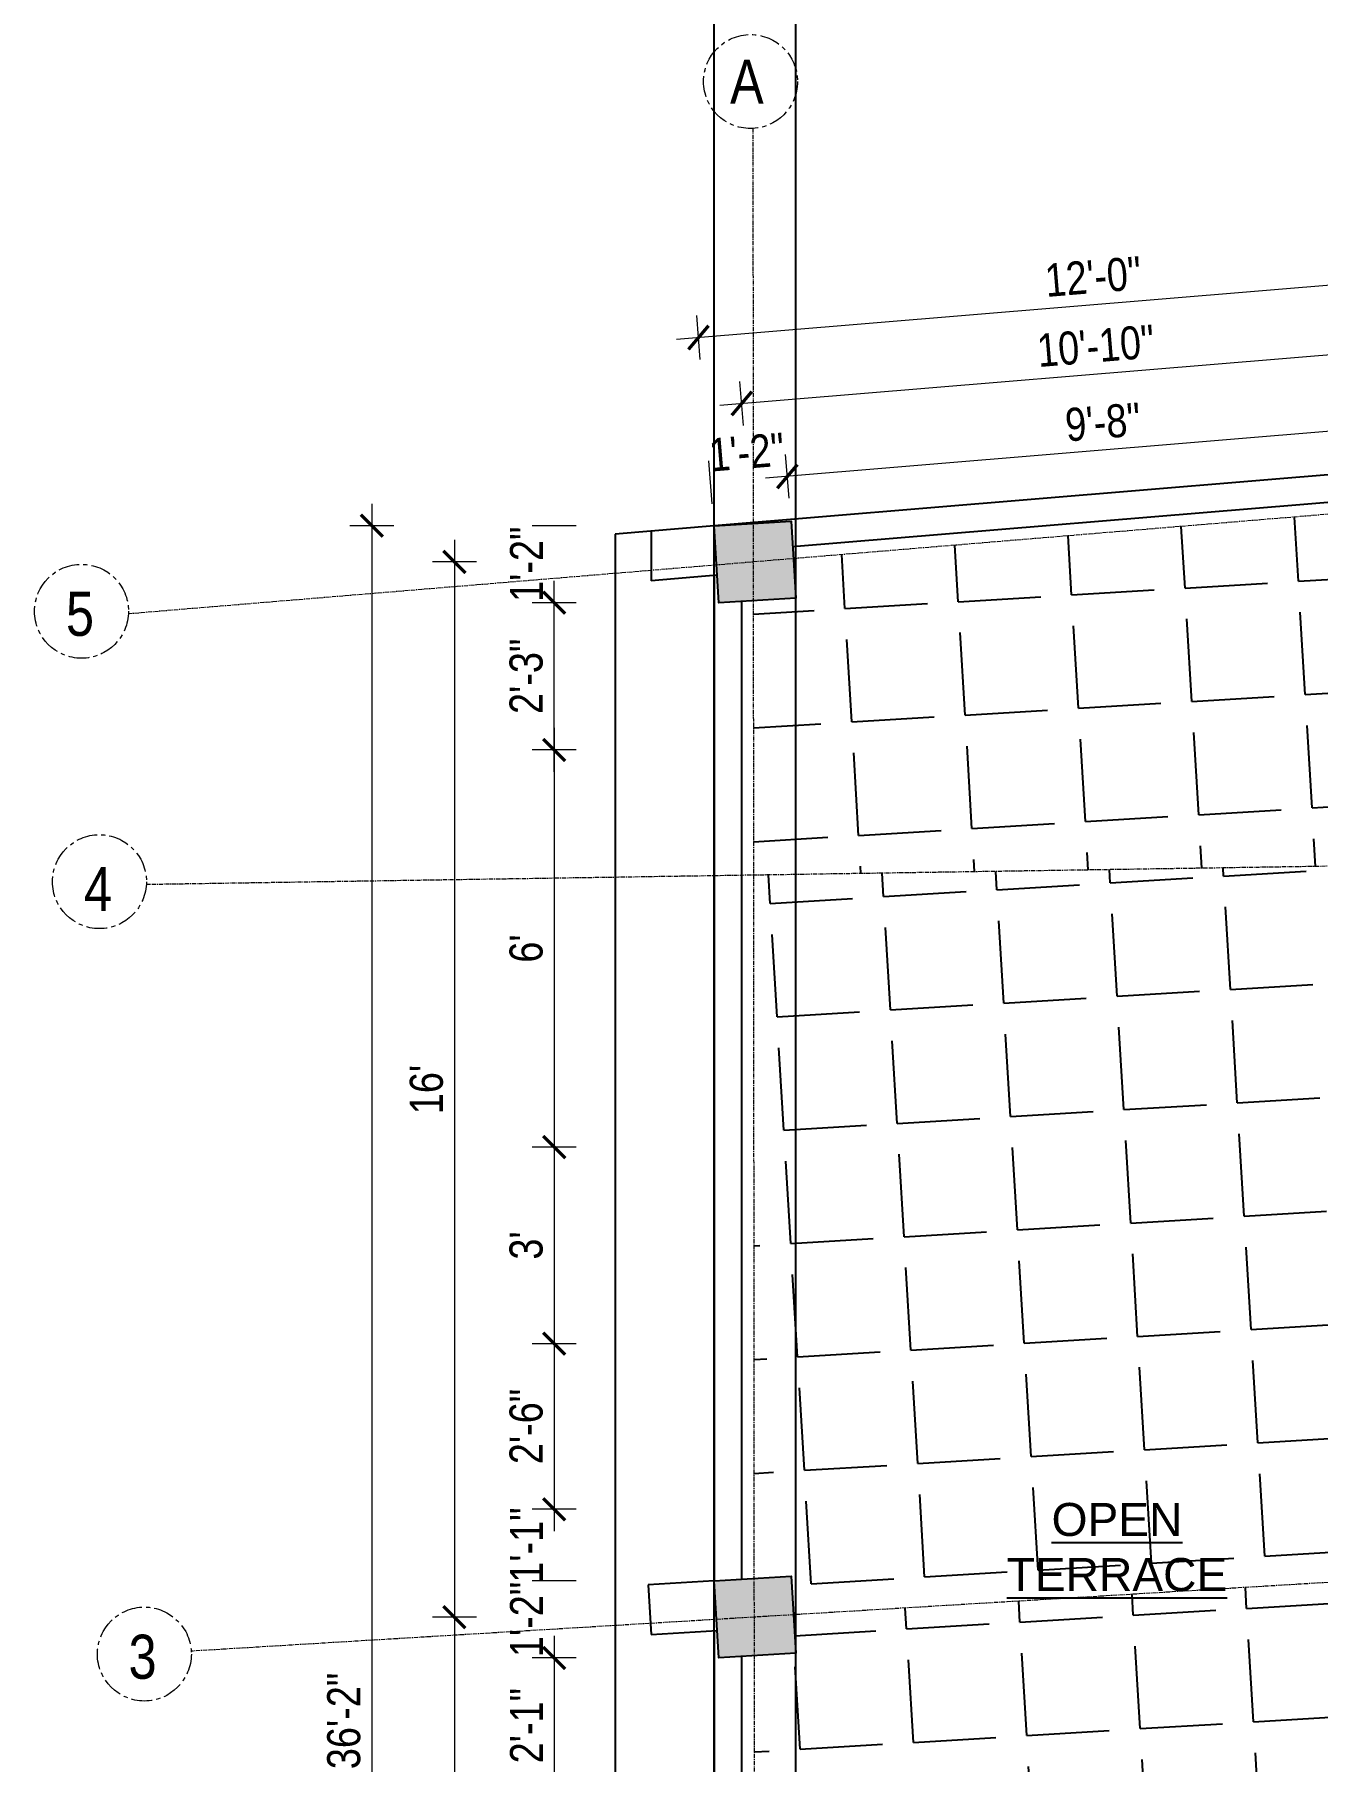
# Model space of a CAD drawing. Header units: inches. Extents: x -10117506 to -5032697, y -6529230 to -3253155.
# Drawn here: x -5037881.2 to -5037648.2, y -3255485.6 to -3255172 of the extents above; entities that cross this region are included whole.
import ezdxf

# ---------------------------------------------------------------- set-up
doc = ezdxf.new("R2010")
doc.units = ezdxf.units.IN
doc.header["$LTSCALE"] = 2
doc.header["$MEASUREMENT"] = 0
doc.header["$PDMODE"] = 34
doc.linetypes.add('CENTER', pattern=[2, 1.25, -0.25, 0.25, -0.25])
doc.layers.get('0').update_dxf_attribs({"linetype": 'CONTINUOUS'})
doc.layers.get('DEFPOINTS').update_dxf_attribs({"color": 141, "linetype": 'CONTINUOUS'})
doc.layers.add('A-Hatch', color=7, linetype='CONTINUOUS')
for name, color, linetype, lineweight in [('Annotations-Bold.w', 177, 'CONTINUOUS', 13), ('DIM 1-100', 4, 'CONTINUOUS', 13), ('TEXT', 181, 'CONTINUOUS', 25)]:
    doc.layers.add(name, color=color, linetype=linetype, lineweight=lineweight)
doc.styles.add('ARAIL', font='ARIALN.TTF')
doc.styles.add('arial.', font='arial.ttf')
doc.styles.get("Standard").update_dxf_attribs({"font": 'ARIALN.TTF'})
doc.dimstyles.new('1 by 96', dxfattribs={"dimtxt": 6, "dimasz": 4, "dimexe": 4, "dimexo": 4, "dimgap": 2, "dimtad": 1, "dimdec": 0, "dimzin": 0, "dimdsep": 46, "dimlunit": 4, "dimtxsty": 'Standard', "dimblk": 'ARCHTICK', "dimcen": 0, "dimdle": 4, "dimadec": 0, "dimazin": 0, "dimtfac": 1, "dimtdec": 0, "dimtix": 1, "dimtofl": 0, "dimtmove": 1, "dimatfit": 3, "dimldrblk": 'ARCHTICK', "dimfxl": 4, "dimfxlon": 1, "dimtolj": 1, "dimtzin": 0, "dimlwd": -1, "dimlwe": -1, "dimarcsym": 0})
pattern_1 = [(3.45713447, (-194697.737, 301639.69), (-1.243724074, 20.587466465), [15, -5.625]), (93.45713447, (-194697.737, 301639.69), (-20.587466465, -1.243724074), [15, -5.625])]

# ---------------------------------------------------------------- blocks, each defined once
blk = doc.blocks.new('_ArchTick')
at = {"color": 0, "linetype": 'ByBlock', "const_width": 0.15}
blk.add_lwpolyline([(-0.5, -0.5), (0.5, 0.5)], dxfattribs=at)
blk = doc.blocks.new('*D1189')
at = {"layer": 'DEFPOINTS', "color": 0, "ltscale": 0.5, "transparency": 16777216}
for p in [(-5037623.36, -3255228.24), (-5037620.97, -3255257.02), (-5037750.38, -3255267.78)]:
    blk.add_point(p, dxfattribs=at)
at = {"layer": 'DIM 1-100', "color": 0, "ltscale": 0.5, "transparency": 16777216}
for p, q in [((-5037623.03, -3255232.23), (-5037623.69, -3255224.25)), ((-5037756.76, -3255239.33), (-5037619.37, -3255227.91)), ((-5037752.44, -3255242.98), (-5037753.1, -3255235.01))]:
    blk.add_line(p, q, dxfattribs=at)
at = {"layer": 'DIM 1-100', "color": 0, "ltscale": 0.5, "transparency": 16777216, "xscale": 4, "yscale": 4, "zscale": 4}
for p, rotation in [((-5037623.36, -3255228.24), 4.751526984860195), ((-5037752.77, -3255239), 184.7515269848602)]:
    blk.add_blockref('_ArchTick', p, dxfattribs=dict(at, rotation=rotation))
at = {"layer": 'DIM 1-100', "color": 0, "ltscale": 0.5, "transparency": 16777216, "insert": (-5037688.48, -3255228.57), "char_height": 6, "attachment_point": 5, "rotation": 4.7515}
blk.add_mtext('\\A1;10\'-10"', dxfattribs=at)
blk = doc.blocks.new('*D1191')
at = {"layer": 'DEFPOINTS', "color": 0, "ltscale": 0.5, "transparency": 16777216}
for p in [(-5037628.38, -3255250.45), (-5037744.49, -3255252.25), (-5037743.81, -3255260.37)]:
    blk.add_point(p, dxfattribs=at)
at = {"layer": 'DIM 1-100', "color": 0, "ltscale": 0.5, "transparency": 16777216}
for p, q in [((-5037628.71, -3255246.47), (-5037629.36, -3255238.66)), ((-5037625.04, -3255242.32), (-5037748.47, -3255252.58)), ((-5037744.16, -3255256.23), (-5037744.82, -3255248.26))]:
    blk.add_line(p, q, dxfattribs=at)
at = {"layer": 'DIM 1-100', "color": 0, "ltscale": 0.5, "transparency": 16777216, "xscale": 4, "yscale": 4, "zscale": 4}
for p, rotation in [((-5037629.03, -3255242.65), 4.751526986204464), ((-5037744.49, -3255252.25), 184.7515269862045)]:
    blk.add_blockref('_ArchTick', p, dxfattribs=dict(at, rotation=rotation))
at = {"layer": 'DIM 1-100', "color": 0, "ltscale": 0.5, "transparency": 16777216, "insert": (-5037687.18, -3255242.4), "char_height": 6, "attachment_point": 5, "rotation": 4.7515}
blk.add_mtext('\\A1;9\'-8"', dxfattribs=at)
blk = doc.blocks.new('*D1192')
at = {"layer": 'DEFPOINTS', "color": 0, "ltscale": 0.5, "transparency": 16777216}
for p in [(-5037758.44, -3255253.41), (-5037757.79, -3255261.21), (-5037743.81, -3255260.37)]:
    blk.add_point(p, dxfattribs=at)
at = {"layer": 'DIM 1-100', "color": 0, "ltscale": 0.5, "transparency": 16777216}
for p, q in [((-5037744.16, -3255256.23), (-5037744.82, -3255248.26)), ((-5037758.12, -3255257.23), (-5037758.77, -3255249.42))]:
    blk.add_line(p, q, dxfattribs=at)
at = {"layer": 'DIM 1-100', "color": 0, "ltscale": 0.5, "transparency": 16777216, "insert": (-5037751.88, -3255247.83), "char_height": 6, "attachment_point": 5, "rotation": 4.7515}
blk.add_mtext('\\A1;1\'-2"', dxfattribs=at)
blk = doc.blocks.new('*D1193')
at = {"layer": 'DEFPOINTS', "color": 0, "ltscale": 0.5, "transparency": 16777216}
for p in [(-5037760.63, -3255227.04), (-5037613.61, -3255249.23), (-5037757.79, -3255261.21)]:
    blk.add_point(p, dxfattribs=at)
at = {"layer": 'DIM 1-100', "color": 0, "ltscale": 0.5, "transparency": 16777216}
for p, q in [((-5037616.12, -3255219.04), (-5037616.79, -3255211.07)), ((-5037612.47, -3255214.73), (-5037764.61, -3255227.37)), ((-5037760.3, -3255231.03), (-5037760.96, -3255223.05))]:
    blk.add_line(p, q, dxfattribs=at)
at = {"layer": 'DIM 1-100', "color": 0, "ltscale": 0.5, "transparency": 16777216, "xscale": 4, "yscale": 4, "zscale": 4}
for p, rotation in [((-5037616.45, -3255215.06), 4.75152698489647), ((-5037760.63, -3255227.04), 184.7515269848965)]:
    blk.add_blockref('_ArchTick', p, dxfattribs=dict(at, rotation=rotation))
at = {"layer": 'DIM 1-100', "color": 0, "ltscale": 0.5, "transparency": 16777216, "insert": (-5037688.96, -3255216), "char_height": 6, "attachment_point": 5, "rotation": 4.7515}
blk.add_mtext('\\A1;12\'-0"', dxfattribs=at)
blk = doc.blocks.new('*D1140')
at = {"layer": 'DEFPOINTS', "color": 0, "ltscale": 0.5, "transparency": 16777216}
for p in [(-5037757.79, -3255301.92), (-5037786.84, -3255374.05), (-5037757.79, -3255374.05)]:
    blk.add_point(p, dxfattribs=at)
at = {"layer": 'DIM 1-100', "color": 0, "ltscale": 0.5, "transparency": 16777216}
for p, q in [((-5037786.84, -3255297.92), (-5037786.84, -3255378.05)), ((-5037782.84, -3255301.92), (-5037790.84, -3255301.92)), ((-5037782.84, -3255374.05), (-5037790.84, -3255374.05))]:
    blk.add_line(p, q, dxfattribs=at)
at = {"layer": 'DIM 1-100', "color": 0, "ltscale": 0.5, "transparency": 16777216, "xscale": 4, "yscale": 4, "zscale": 4}
for p, rotation in [((-5037786.84, -3255301.92), 90), ((-5037786.84, -3255374.05), 270)]:
    blk.add_blockref('_ArchTick', p, dxfattribs=dict(at, rotation=rotation))
at = {"layer": 'DIM 1-100', "color": 0, "ltscale": 0.5, "transparency": 16777216, "insert": (-5037791.91, -3255337.98), "char_height": 6, "attachment_point": 5, "rotation": 90}
blk.add_mtext("\\A1;6'", dxfattribs=at)
blk = doc.blocks.new('*D1141')
at = {"layer": 'DEFPOINTS', "color": 0, "ltscale": 0.5, "transparency": 16777216}
for p in [(-5037757.79, -3255374.05), (-5037786.84, -3255409.74), (-5037757.79, -3255409.74)]:
    blk.add_point(p, dxfattribs=at)
at = {"layer": 'DIM 1-100', "color": 0, "ltscale": 0.5, "transparency": 16777216}
for p, q in [((-5037786.84, -3255370.05), (-5037786.84, -3255413.74)), ((-5037782.84, -3255374.05), (-5037790.84, -3255374.05)), ((-5037782.84, -3255409.74), (-5037790.84, -3255409.74))]:
    blk.add_line(p, q, dxfattribs=at)
at = {"layer": 'DIM 1-100', "color": 0, "ltscale": 0.5, "transparency": 16777216, "xscale": 4, "yscale": 4, "zscale": 4}
for p, rotation in [((-5037786.84, -3255374.05), 90), ((-5037786.84, -3255409.74), 270)]:
    blk.add_blockref('_ArchTick', p, dxfattribs=dict(at, rotation=rotation))
at = {"layer": 'DIM 1-100', "color": 0, "ltscale": 0.5, "transparency": 16777216, "insert": (-5037791.91, -3255391.9), "char_height": 6, "attachment_point": 5, "rotation": 90}
blk.add_mtext("\\A1;3'", dxfattribs=at)
blk = doc.blocks.new('*D1142')
at = {"layer": 'DEFPOINTS', "color": 0, "ltscale": 0.5, "transparency": 16777216}
for p in [(-5037757.79, -3255409.74), (-5037786.84, -3255439.8), (-5037757.79, -3255439.8)]:
    blk.add_point(p, dxfattribs=at)
at = {"layer": 'DIM 1-100', "color": 0, "ltscale": 0.5, "transparency": 16777216}
for p, q in [((-5037786.84, -3255405.74), (-5037786.84, -3255443.8)), ((-5037782.84, -3255409.74), (-5037790.84, -3255409.74)), ((-5037782.84, -3255439.8), (-5037790.84, -3255439.8))]:
    blk.add_line(p, q, dxfattribs=at)
at = {"layer": 'DIM 1-100', "color": 0, "ltscale": 0.5, "transparency": 16777216, "xscale": 4, "yscale": 4, "zscale": 4}
for p, rotation in [((-5037786.84, -3255409.74), 90), ((-5037786.84, -3255439.8), 270)]:
    blk.add_blockref('_ArchTick', p, dxfattribs=dict(at, rotation=rotation))
at = {"layer": 'DIM 1-100', "color": 0, "ltscale": 0.5, "transparency": 16777216, "insert": (-5037791.91, -3255424.77), "char_height": 6, "attachment_point": 5, "rotation": 90}
blk.add_mtext('\\A1;2\'-6"', dxfattribs=at)
blk = doc.blocks.new('*D1143')
at = {"layer": 'DEFPOINTS', "color": 0, "ltscale": 0.5, "transparency": 16777216}
for p in [(-5037757.79, -3255439.8), (-5037786.84, -3255452.82), (-5037757.79, -3255452.82)]:
    blk.add_point(p, dxfattribs=at)
at = {"layer": 'DIM 1-100', "color": 0, "ltscale": 0.5, "transparency": 16777216}
for p, q in [((-5037782.84, -3255439.8), (-5037790.84, -3255439.8)), ((-5037782.84, -3255452.82), (-5037790.84, -3255452.82))]:
    blk.add_line(p, q, dxfattribs=at)
at = {"layer": 'DIM 1-100', "color": 0, "ltscale": 0.5, "transparency": 16777216, "insert": (-5037791.86, -3255446.31), "char_height": 6, "attachment_point": 5, "rotation": 90}
blk.add_mtext('\\A1;1\'-1"', dxfattribs=at)
blk = doc.blocks.new('*D1144')
at = {"layer": 'DEFPOINTS', "color": 0, "ltscale": 0.5, "transparency": 16777216}
for p in [(-5037757.79, -3255452.82), (-5037786.84, -3255466.8), (-5037756.94, -3255466.8)]:
    blk.add_point(p, dxfattribs=at)
at = {"layer": 'DIM 1-100', "color": 0, "ltscale": 0.5, "transparency": 16777216}
for p, q in [((-5037782.84, -3255452.82), (-5037790.84, -3255452.82)), ((-5037782.84, -3255466.8), (-5037790.84, -3255466.8))]:
    blk.add_line(p, q, dxfattribs=at)
at = {"layer": 'DIM 1-100', "color": 0, "ltscale": 0.5, "transparency": 16777216, "insert": (-5037791.86, -3255459.81), "char_height": 6, "attachment_point": 5, "rotation": 90}
blk.add_mtext('\\A1;1\'-2"', dxfattribs=at)
blk = doc.blocks.new('*D1145')
at = {"layer": 'DEFPOINTS', "color": 0, "ltscale": 0.5, "transparency": 16777216}
for p in [(-5037756.94, -3255466.8), (-5037786.84, -3255491.39), (-5037757.79, -3255491.39)]:
    blk.add_point(p, dxfattribs=at)
at = {"layer": 'DIM 1-100', "color": 0, "ltscale": 0.5, "transparency": 16777216}
for p, q in [((-5037786.84, -3255462.8), (-5037786.84, -3255495.39)), ((-5037782.84, -3255466.8), (-5037790.84, -3255466.8)), ((-5037782.84, -3255491.39), (-5037790.84, -3255491.39))]:
    blk.add_line(p, q, dxfattribs=at)
at = {"layer": 'DIM 1-100', "color": 0, "ltscale": 0.5, "transparency": 16777216, "xscale": 4, "yscale": 4, "zscale": 4}
for p, rotation in [((-5037786.84, -3255466.8), 90), ((-5037786.84, -3255491.39), 270)]:
    blk.add_blockref('_ArchTick', p, dxfattribs=dict(at, rotation=rotation))
at = {"layer": 'DIM 1-100', "color": 0, "ltscale": 0.5, "transparency": 16777216, "insert": (-5037791.86, -3255479.1), "char_height": 6, "attachment_point": 5, "rotation": 90}
blk.add_mtext('\\A1;2\'-1"', dxfattribs=at)
blk = doc.blocks.new('*D1151')
at = {"layer": 'DEFPOINTS', "color": 0, "ltscale": 0.5, "transparency": 16777216}
for p in [(-5037786.84, -3255275.19), (-5037756.94, -3255275.19), (-5037757.79, -3255301.92)]:
    blk.add_point(p, dxfattribs=at)
at = {"layer": 'DIM 1-100', "color": 0, "ltscale": 0.5, "transparency": 16777216}
for p, q in [((-5037786.84, -3255305.92), (-5037786.84, -3255271.19)), ((-5037782.84, -3255275.19), (-5037790.84, -3255275.19)), ((-5037782.84, -3255301.92), (-5037790.84, -3255301.92))]:
    blk.add_line(p, q, dxfattribs=at)
at = {"layer": 'DIM 1-100', "color": 0, "ltscale": 0.5, "transparency": 16777216, "xscale": 4, "yscale": 4, "zscale": 4}
for p, rotation in [((-5037786.84, -3255275.19), 90), ((-5037786.84, -3255301.92), 270)]:
    blk.add_blockref('_ArchTick', p, dxfattribs=dict(at, rotation=rotation))
at = {"layer": 'DIM 1-100', "color": 0, "ltscale": 0.5, "transparency": 16777216, "insert": (-5037791.91, -3255288.55), "char_height": 6, "attachment_point": 5, "rotation": 90}
blk.add_mtext('\\A1;2\'-3"', dxfattribs=at)
blk = doc.blocks.new('*D1152')
at = {"layer": 'DEFPOINTS', "color": 0, "ltscale": 0.5, "transparency": 16777216}
for p in [(-5037786.84, -3255261.21), (-5037757.79, -3255261.21), (-5037756.94, -3255275.19)]:
    blk.add_point(p, dxfattribs=at)
at = {"layer": 'DIM 1-100', "color": 0, "ltscale": 0.5, "transparency": 16777216}
for p, q in [((-5037782.84, -3255261.21), (-5037790.84, -3255261.21)), ((-5037782.84, -3255275.19), (-5037790.84, -3255275.19))]:
    blk.add_line(p, q, dxfattribs=at)
at = {"layer": 'DIM 1-100', "color": 0, "ltscale": 0.5, "transparency": 16777216, "insert": (-5037791.86, -3255268.2), "char_height": 6, "attachment_point": 5, "rotation": 90}
blk.add_mtext('\\A1;1\'-2"', dxfattribs=at)
blk = doc.blocks.new('*D1153')
at = {"layer": 'DEFPOINTS', "color": 0, "ltscale": 0.5, "transparency": 16777216}
for p in [(-5037750.38, -3255267.78), (-5037804.96, -3255459.39), (-5037750.38, -3255459.39)]:
    blk.add_point(p, dxfattribs=at)
at = {"layer": 'DIM 1-100', "color": 0, "ltscale": 0.5, "transparency": 16777216}
for p, q in [((-5037804.96, -3255263.78), (-5037804.96, -3255463.39)), ((-5037800.96, -3255267.78), (-5037808.96, -3255267.78)), ((-5037800.96, -3255459.39), (-5037808.96, -3255459.39))]:
    blk.add_line(p, q, dxfattribs=at)
at = {"layer": 'DIM 1-100', "color": 0, "ltscale": 0.5, "transparency": 16777216, "xscale": 4, "yscale": 4, "zscale": 4}
for p, rotation in [((-5037804.96, -3255267.78), 90), ((-5037804.96, -3255459.39), 270)]:
    blk.add_blockref('_ArchTick', p, dxfattribs=dict(at, rotation=rotation))
at = {"layer": 'DIM 1-100', "color": 0, "ltscale": 0.5, "transparency": 16777216, "insert": (-5037810.02, -3255363.58), "char_height": 6, "attachment_point": 5, "rotation": 90}
blk.add_mtext("\\A1;16'", dxfattribs=at)
blk = doc.blocks.new('*D1154')
at = {"layer": 'DEFPOINTS', "color": 0, "ltscale": 0.5, "transparency": 16777216}
for p in [(-5037750.38, -3255459.39), (-5037804.96, -3255594.64), (-5037750.45, -3255594.64)]:
    blk.add_point(p, dxfattribs=at)
at = {"layer": 'DIM 1-100', "color": 0, "ltscale": 0.5, "transparency": 16777216}
for p, q in [((-5037804.96, -3255455.39), (-5037804.96, -3255598.64)), ((-5037800.96, -3255459.39), (-5037808.96, -3255459.39)), ((-5037800.96, -3255594.64), (-5037808.96, -3255594.64))]:
    blk.add_line(p, q, dxfattribs=at)
at = {"layer": 'DIM 1-100', "color": 0, "ltscale": 0.5, "transparency": 16777216, "xscale": 4, "yscale": 4, "zscale": 4}
for p, rotation in [((-5037804.96, -3255459.39), 90), ((-5037804.96, -3255594.64), 270)]:
    blk.add_blockref('_ArchTick', p, dxfattribs=dict(at, rotation=rotation))
at = {"layer": 'DIM 1-100', "color": 0, "ltscale": 0.5, "transparency": 16777216, "insert": (-5037810.02, -3255527.01), "char_height": 6, "attachment_point": 5, "rotation": 90}
blk.add_mtext('\\A1;11\'-3"', dxfattribs=at)
blk = doc.blocks.new('*D1156')
at = {"layer": 'DEFPOINTS', "color": 0, "ltscale": 0.5, "transparency": 16777216}
for p in [(-5037757.79, -3255261.21), (-5037819.96, -3255695.26), (-5037757.79, -3255695.26)]:
    blk.add_point(p, dxfattribs=at)
at = {"layer": 'DIM 1-100', "color": 0, "ltscale": 0.5, "transparency": 16777216}
for p, q in [((-5037819.96, -3255257.21), (-5037819.96, -3255699.26)), ((-5037815.96, -3255261.21), (-5037823.96, -3255261.21)), ((-5037815.96, -3255695.26), (-5037823.96, -3255695.26))]:
    blk.add_line(p, q, dxfattribs=at)
at = {"layer": 'DIM 1-100', "color": 0, "ltscale": 0.5, "transparency": 16777216, "xscale": 4, "yscale": 4, "zscale": 4}
for p, rotation in [((-5037819.96, -3255261.21), 90), ((-5037819.96, -3255695.26), 270)]:
    blk.add_blockref('_ArchTick', p, dxfattribs=dict(at, rotation=rotation))
at = {"layer": 'DIM 1-100', "color": 0, "ltscale": 0.5, "transparency": 16777216, "insert": (-5037825.03, -3255478.24), "char_height": 6, "attachment_point": 5, "rotation": 90}
blk.add_mtext('\\A1;36\'-2"', dxfattribs=at)

msp = doc.modelspace()

# ---------------------------------------------------------------- hatches: boundary and pattern name
at = {"ltscale": 0.5}
for points in [[(-5037743.81, -3255260.37), (-5037757.79, -3255261.21), (-5037756.94, -3255275.19), (-5037742.97, -3255274.34)], [(-5037743.81, -3255451.98), (-5037757.79, -3255452.82), (-5037756.94, -3255466.8), (-5037742.97, -3255465.95)]]:
    msp.add_hatch(color=1, dxfattribs=at).paths.add_polyline_path(points)
at = {"layer": 'A-Hatch', "ltscale": 0.5}
h = msp.add_hatch(dxfattribs=at)
h.set_pattern_fill('ANGLE', color=256, scale=75, angle=3.4571)
h.set_pattern_definition(pattern_1)
h.paths.add_polyline_path([(-5037626.93, -3255322.74), (-5037627.34, -3255316.07), (-5037619.9, -3255315.62), (-5037619.69, -3255263.96), (-5037627.53, -3255264.43), (-5037627.95, -3255257.6), (-5037743.4, -3255267.18), (-5037742.97, -3255274.34), (-5037750.68, -3255274.81), (-5037750.65, -3255324.66)])
h = msp.add_hatch(dxfattribs=at)
h.set_pattern_fill('ANGLE', color=256, scale=75, angle=3.4571)
h.set_pattern_definition([(3.45713447, (11021.086, 1368.964), (-1.243724074, 20.587466465), [15, -5.625]), (93.45713447, (11021.086, 1368.964), (-20.587466465, -1.243724074), [15, -5.625])])
edge = h.paths.add_edge_path()
edge.add_line((-5037750.55, -3255452.39), (-5037743.81, -3255451.98))
edge.add_line((-5037743.81, -3255451.98), (-5037743.39, -3255458.97))
edge.add_line((-5037743.39, -3255458.97), (-5037627.44, -3255451.96))
edge.add_line((-5037627.44, -3255451.96), (-5037627.87, -3255444.97))
edge.add_line((-5037627.87, -3255444.97), (-5037625.29, -3255444.82))
edge.add_line((-5037625.29, -3255444.82), (-5037625.51, -3255441.15))
edge.add_line((-5037625.51, -3255441.15), (-5037623.68, -3255441.04))
edge.add_line((-5037623.68, -3255441.04), (-5037623.6, -3255442.26))
edge.add_line((-5037623.6, -3255442.26), (-5037621.77, -3255442.15))
edge.add_line((-5037621.77, -3255442.15), (-5037621.84, -3255440.93))
edge.add_line((-5037621.84, -3255440.93), (-5037620.41, -3255440.84))
edge.add_line((-5037620.41, -3255440.84), (-5037620.29, -3255409.81))
edge.add_ellipse((-5037621.84, -3255440.93), major_axis=(-26.09, 17.02), ratio=1, start_angle=300.2544, end_angle=306.5336)
edge.add_line((-5037623.7, -3255409.83), (-5037623.69, -3255409.88))
edge.add_line((-5037623.69, -3255409.88), (-5037625.53, -3255409.99))
edge.add_line((-5037625.53, -3255409.99), (-5037625.45, -3255411.22))
edge.add_line((-5037625.45, -3255411.22), (-5037627.29, -3255411.33))
edge.add_line((-5037627.29, -3255411.33), (-5037627.43, -3255408.88))
edge.add_line((-5037627.43, -3255408.88), (-5037626.49, -3255330.05))
edge.add_line((-5037626.49, -3255330.05), (-5037626.93, -3255322.74))
edge.add_line((-5037626.93, -3255322.74), (-5037750.65, -3255324.66))
edge.add_line((-5037750.65, -3255324.66), (-5037750.55, -3255452.39))
h.paths.add_polyline_path([(-5037706.02, -3255457.48), (-5037662.97, -3255457.48), (-5037662.97, -3255435.01), (-5037706.02, -3255435.01)], flags=25)
h = msp.add_hatch(dxfattribs=at)
h.set_pattern_fill('ANGLE', color=256, scale=75, angle=3.4571)
h.set_pattern_definition(pattern_1)
h.paths.add_polyline_path([(-5037627.33, -3255453.91), (-5037627.44, -3255451.96), (-5037743.39, -3255458.97), (-5037742.97, -3255465.95), (-5037750.54, -3255466.41), (-5037750.45, -3255587.63), (-5037743.81, -3255587.22), (-5037743.39, -3255594.21), (-5037628.22, -3255587.25), (-5037628.2, -3255583.9), (-5037628.42, -3255580.25), (-5037627.83, -3255529.35)])

# ---------------------------------------------------------------- linework, layer by layer
at = {"ltscale": 0.5}
for p, q in [((-5037613.61, -3255249.23), (-5037757.79, -3255261.21)), ((-5037628.08, -3255255.45), (-5037743.53, -3255265.04)), ((-5037757.79, -3255261.21), (-5037775.79, -3255262.71)), ((-5037775.79, -3255262.71), (-5037775.79, -3255714.38)), ((-5037769.2, -3255262.16), (-5037769.2, -3255271.19)), ((-5037757.24, -3255270.2), (-5037769.2, -3255271.19)), ((-5037757.79, -3255270.24), (-5037757.79, -3255452.82)), ((-5037752.79, -3255274.93), (-5037752.79, -3255452.52)), ((-5037757.79, -3255452.82), (-5037769.76, -3255453.55)), ((-5037769.76, -3255453.55), (-5037769.22, -3255462.53)), ((-5037769.22, -3255462.53), (-5037757.24, -3255461.81)), ((-5037757.79, -3255461.84), (-5037757.79, -3255695.26)), ((-5037752.79, -3255466.55), (-5037752.79, -3255587.77))]:
    msp.add_line(p, q, dxfattribs=at)
for p in [(-5037757.79, -3257064.23), (-5037742.97, -3257063.33)]:
    msp.add_xline(p, (0, 1), dxfattribs=at)
for points in [[(-5037757.79, -3255261.21), (-5037743.81, -3255260.37), (-5037742.97, -3255274.34), (-5037756.94, -3255275.19)], [(-5037757.79, -3255452.82), (-5037743.81, -3255451.98), (-5037742.97, -3255465.95), (-5037756.94, -3255466.8)]]:
    msp.add_lwpolyline(points, close=True, dxfattribs=at)
at = {"layer": 'Annotations-Bold.w', "linetype": 'CENTER', "ltscale": 0.3}
for p, q in [((-5037750.75, -3255189.07), (-5037750.31, -3255772.13)), ((-5037441.35, -3255242.11), (-5037864.17, -3255277.21)), ((-5037436.76, -3255319.8), (-5037860.91, -3255326.37)), ((-5037429.49, -3255440), (-5037852.76, -3255465.57))]:
    msp.add_line(p, q, dxfattribs=at)
at = {"layer": 'Annotations-Bold.w', "linetype": 'CENTER', "ltscale": 1.5}
for centre in [(-5037751.18, -3255180.55), (-5037872.69, -3255276.74), (-5037869.43, -3255325.84), (-5037861.27, -3255466.09)]:
    msp.add_circle(centre, 8.53, dxfattribs=at)

# ---------------------------------------------------------------- texts
at = {"layer": 'Annotations-Bold.w', "linetype": 'CENTER', "ltscale": 1.5, "char_height": 8, "attachment_point": 1, "style": 'ARAIL'}
for s, insert in [('A', (-5037754.9, -3255176.57)), ('5', (-5037875.51, -3255273.2)), ('4', (-5037872.24, -3255323.18)), ('3', (-5037864.14, -3255462.58))]:
    msp.add_mtext_dynamic_manual_height_columns(s, width=6.5393, gutter_width=100, heights=[0], dxfattribs=dict(at, insert=insert))
at = {"layer": 'TEXT', "lineweight": -2, "insert": (-5037684.62, -3255446.7), "char_height": 6, "width": 127.5059, "attachment_point": 5, "style": 'arial.'}
msp.add_mtext('{\\LOPEN \\PTERRACE}', dxfattribs=at)

# ---------------------------------------------------------------- dimensions: what is measured, and where the dimension line sits
at = {"layer": 'DIM 1-100', "ltscale": 0.5}
dim = msp.add_aligned_dim(p1=(-5037613.61, -3255249.23), p2=(-5037757.79, -3255261.21), distance=-34.29, text='12\'-0"', dimstyle='1 by 96', dxfattribs=at)
dim.commit()
dim.dimension.update_dxf_attribs({"geometry": '*D1193', "text_midpoint": (-5037688.96, -3255216)})
for p1, p2, distance, picture, middle in [((-5037750.38, -3255267.78), (-5037620.97, -3255257.02), 28.88, '*D1189', (-5037688.48, -3255228.57)), ((-5037757.79, -3255261.21), (-5037757.79, -3255695.26), -62.18, '*D1156', (-5037825.03, -3255478.24)), ((-5037750.38, -3255267.78), (-5037750.38, -3255459.39), -54.58, '*D1153', (-5037810.02, -3255363.58))]:
    dim = msp.add_aligned_dim(p1=p1, p2=p2, distance=distance, dimstyle='1 by 96', dxfattribs=at)
    dim.commit()
    dim.dimension.update_dxf_attribs({"geometry": picture, "text_midpoint": middle})
for base, p1, p2, angle, picture, middle in [((-5037744.49, -3255252.25), (-5037628.38, -3255250.45), (-5037743.81, -3255260.37), 184.7515, '*D1191', (-5037687.18, -3255242.4)), ((-5037758.44, -3255253.41), (-5037743.81, -3255260.37), (-5037757.79, -3255261.21), 184.7515, '*D1192', (-5037751.88, -3255247.83)), ((-5037786.84, -3255261.21), (-5037756.94, -3255275.19), (-5037757.79, -3255261.21), 90, '*D1152', (-5037791.86, -3255268.2)), ((-5037786.84, -3255275.19), (-5037757.79, -3255301.92), (-5037756.94, -3255275.19), 90, '*D1151', (-5037791.91, -3255288.55)), ((-5037786.84, -3255374.05), (-5037757.79, -3255301.92), (-5037757.79, -3255374.05), 90, '*D1140', (-5037791.91, -3255337.98)), ((-5037786.84, -3255409.74), (-5037757.79, -3255374.05), (-5037757.79, -3255409.74), 90, '*D1141', (-5037791.91, -3255391.9)), ((-5037786.84, -3255439.8), (-5037757.79, -3255409.74), (-5037757.79, -3255439.8), 90, '*D1142', (-5037791.91, -3255424.77)), ((-5037786.84, -3255452.82), (-5037757.79, -3255439.8), (-5037757.79, -3255452.82), 90, '*D1143', (-5037791.86, -3255446.31)), ((-5037786.84, -3255466.8), (-5037757.79, -3255452.82), (-5037756.94, -3255466.8), 90, '*D1144', (-5037791.86, -3255459.81)), ((-5037804.96, -3255594.64), (-5037750.38, -3255459.39), (-5037750.45, -3255594.64), 90, '*D1154', (-5037810.02, -3255527.01)), ((-5037786.84, -3255491.39), (-5037756.94, -3255466.8), (-5037757.79, -3255491.39), 90, '*D1145', (-5037791.86, -3255479.1))]:
    dim = msp.add_linear_dim(base=base, p1=p1, p2=p2, angle=angle, dimstyle='1 by 96', dxfattribs=at)
    dim.commit()
    dim.dimension.update_dxf_attribs({"geometry": picture, "text_midpoint": middle})

doc.saveas('drawing.dxf')
